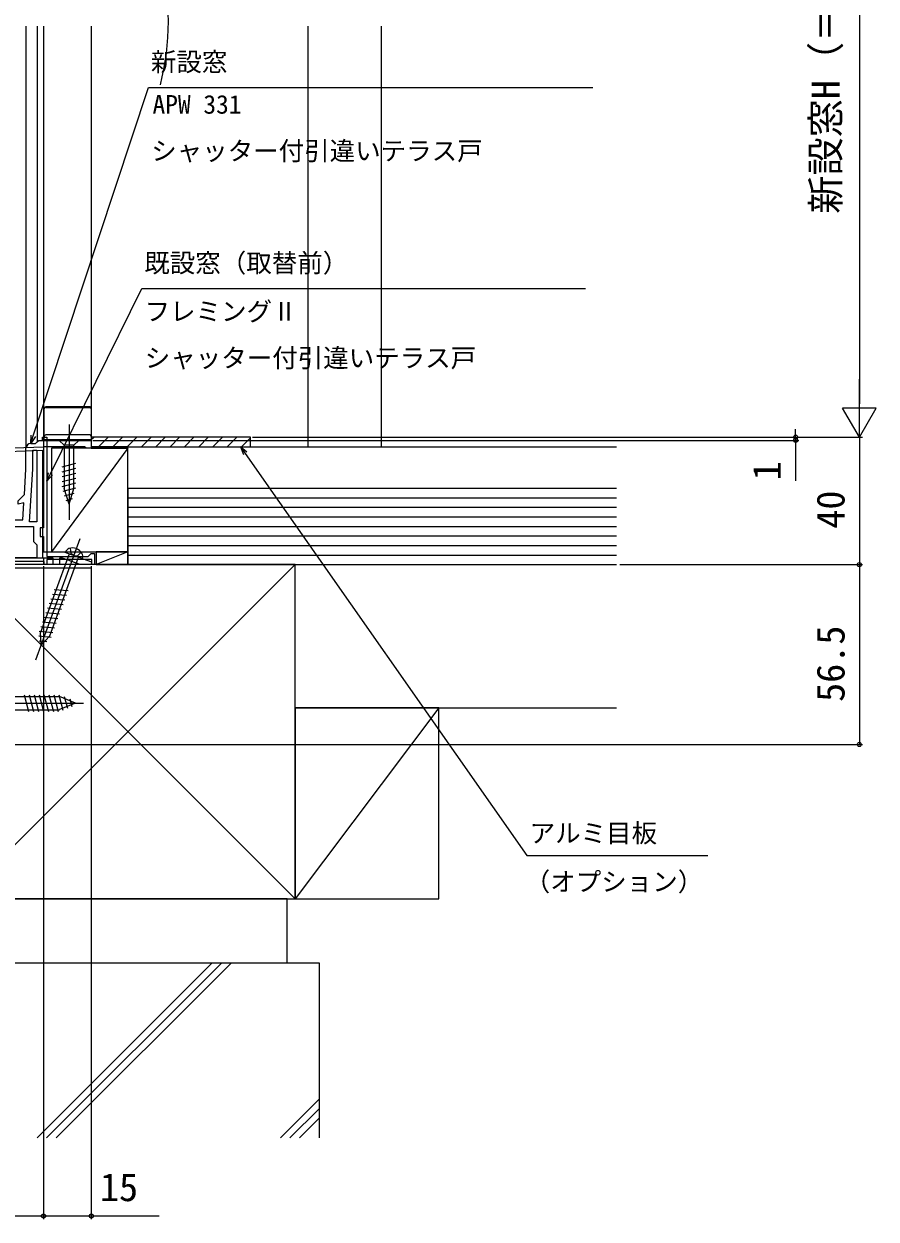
# Model space of a CAD drawing. Units: millimetres, scale not verified. Extents: x -525 to 525, y -783 to 779.
# Drawn here: x -165.1 to 102.3, y -288.4 to 86.8 of the extents above; entities that cross this region are included whole.
import ezdxf
from ezdxf.enums import TextEntityAlignment as Align

# ---------------------------------------------------------------- set-up
doc = ezdxf.new("R2010")
doc.units = ezdxf.units.MM
doc.header["$LTSCALE"] = 4
for name, color, linetype, lineweight in [('0-2_YKK_11', 7, 'Continuous', 18), ('0-3_YKK_11E', 4, 'Continuous', 18), ('0-4_YKK_12', 2, 'Continuous', 18), ('0-9_YSS_K', 3, 'Continuous', 18)]:
    doc.layers.add(name, color=color, linetype=linetype, lineweight=lineweight)
doc.layers.add('0-5_YKK_13', color=4, linetype='Continuous')
doc.layers.add('0-7_YKK_D', color=6, linetype='Continuous')
doc.styles.add('ＭＳ ゴシック', font='')
doc.styles.get('ＭＳ ゴシック').set_extended_font_data('MS Gothic')

msp = doc.modelspace()

# ---------------------------------------------------------------- linework, layer by layer
at = {"layer": '0-2_YKK_11', "color": 211}
for points in [[(-162.997, -44.95), (-161.497, -44.95), (-160.997, -44.45), (-160.497, -43.95), (-143.997, -43.95), (-143.997, -46.45), (-145.502, -46.45), (-145.797, -46.2), (-146.093, -45.95), (-158.997, -45.95), (-158.997, -71.45), (-159.997, -71.45), (-159.997, -74.15), (-158.997, -74.15), (-158.997, -78.95), (-152.652, -78.95), (-143.939, -82.121), (-144.086, -82.95), (-147.509, -82.95), (-153.004, -80.95), (-153.997, -80.95), (-153.997, -82.95), (-155.997, -82.95), (-155.997, -80.95), (-158.997, -80.95), (-158.997, -82.95), (-186.497, -82.95)], [(-181.097, -42.95), (-179.997, -42.95), (-179.997, -61.45), (-178.497, -62.95), (-178.497, -64.011), (-179.997, -63.609), (-179.997, -68.95), (-165.497, -68.95), (-165.158, -63.518), (-166.997, -64.011), (-166.997, -62.95), (-164.997, -60.95), (-164.497, -52.95), (-164.497, -46.45)]]:
    msp.add_lwpolyline(points, dxfattribs=at)
for points in [[(-161.097, -47.05), (-161.097, -69.55), (-163.431, -69.55), (-162.397, -53.016), (-162.397, -47.05)], [(-161.097, -80.85), (-179.997, -80.85), (-179.997, -71.05), (-162.097, -71.05), (-162.097, -75.75), (-161.597, -76.25), (-161.097, -76.75)]]:
    msp.add_lwpolyline(points, close=True, dxfattribs=at)
msp.add_arc((-162.997, -46.45), 1.5, 90.00001, 179.99999, dxfattribs=at)
at = {"layer": '0-3_YKK_11E'}
for points in [[(-187.172, -46.937), (-158.898, -45.95), (-158.898, -44.15), (-159.098, -43.95), (-159.298, -43.75), (-159.298, -42.95), (-157.998, -42.95), (-157.998, -80.45), (-144.998, -80.45), (-143.998, -79.45), (-142.998, -79.45), (-142.998, -82.95), (-143.798, -82.95), (-143.798, -81.35), (-157.998, -81.35), (-157.998, -82.951), (-158.798, -82.95), (-158.798, -81.95), (-170.197, -81.95)], [(-177.054, -47.785), (-185.998, -48.097), (-185.998, -80.85), (-159.198, -80.85), (-159.198, -47.161), (-170.28, -47.548)]]:
    msp.add_lwpolyline(points, dxfattribs=at)
at = {"layer": '0-4_YKK_12'}
for p, q in [((-164.497, 86.05), (-164.497, -46.45)), ((-160.997, 86.05), (-160.997, -44.45)), ((-160.997, 86.05), (-160.997, -14.45)), ((-158.997, 86.05), (-158.997, -43.95)), ((-143.997, 86.05), (-143.997, -41.95)), ((-143.997, 26.05), (-143.997, -33.45))]:
    msp.add_line(p, q, dxfattribs=at)
msp.add_arc((-199.797, 87.55), 80, 345.61765, 14.38235, dxfattribs=at)
at = {"layer": '0-5_YKK_13'}
for p, q in [((-144.497, -33.45), (-158.297, -33.45)), ((-158.297, -33.607), (-144.497, -33.607)), ((-158.797, -43.95), (-158.797, -33.95)), ((-143.997, -33.95), (-143.997, -44.45)), ((-150.997, -38.95), (-150.997, -68.95)), ((-143.997, -43.75), (-158.797, -43.75)), ((-158.797, -43.811), (-143.997, -43.811)), ((-144.497, -42.25), (-158.297, -42.25)), ((-147.897, -43.95), (-154.097, -43.95)), ((-154.097, -43.95), (-152.547, -45.5)), ((-147.897, -43.95), (-149.447, -45.5)), ((-152.547, -45.5), (-152.547, -59.034)), ((-149.447, -45.5), (-152.547, -45.5)), ((-149.447, -59.034), (-149.447, -45.5)), ((-153.097, -52.244), (-148.897, -51.119)), ((-153.097, -53.797), (-148.897, -52.671)), ((-153.097, -55.35), (-148.897, -54.224)), ((-153.097, -56.903), (-148.897, -55.777)), ((-153.097, -58.456), (-148.897, -57.33)), ((-152.839, -59.939), (-148.897, -58.883)), ((-150.997, -63.95), (-152.547, -59.034)), ((-150.997, -63.95), (-149.447, -59.034)), ((-152.387, -61.371), (-149.351, -60.558)), ((-151.936, -62.803), (-149.886, -62.254)), ((-147.601, -74.891), (-161.467, -112.988)), ((-150.635, -77.819), (-150.449, -79.456)), ((-150.953, -79.568), (-159.934, -104.243)), ((-157.021, -105.303), (-148.04, -80.629)), ((-146.818, -81.073), (-152.175, -79.124)), ((-149.496, -80.098), (-150.449, -79.456)), ((-149.496, -80.098), (-148.354, -80.219)), ((-147.159, -79.084), (-148.354, -80.219)), ((-156.666, -93.657), (-152.335, -94.036)), ((-156.135, -92.198), (-151.803, -92.577)), ((-155.604, -90.738), (-151.272, -91.117)), ((-157.728, -96.576), (-153.397, -96.954)), ((-157.197, -95.116), (-152.866, -95.495)), ((-159.322, -100.953), (-154.99, -101.332)), ((-158.791, -99.494), (-154.459, -99.873)), ((-158.26, -98.035), (-153.928, -98.414)), ((-160.384, -103.872), (-156.052, -104.251)), ((-159.757, -108.289), (-159.934, -104.243)), ((-159.853, -102.413), (-155.521, -102.792)), ((-160.435, -105.373), (-156.643, -105.705)), ((-160.369, -106.885), (-157.92, -107.099)), ((-159.757, -108.289), (-157.021, -105.303)), ((-194.397, -126.45), (-146.497, -126.45)), ((-188.997, -124.35), (-153.947, -124.35)), ((-165.064, -123.85), (-163.67, -129.05)), ((-163.511, -123.85), (-162.118, -129.05)), ((-161.958, -123.85), (-160.565, -129.05)), ((-160.405, -123.85), (-159.012, -129.05)), ((-158.852, -123.85), (-157.459, -129.05)), ((-157.299, -123.85), (-155.906, -129.05)), ((-155.746, -123.85), (-154.353, -129.05)), ((-154.193, -123.85), (-152.904, -128.663)), ((-148.997, -126.45), (-153.947, -124.4)), ((-148.997, -126.45), (-153.947, -128.5)), ((-148.997, -126.45), (-153.947, -128.5)), ((-152.491, -124.408), (-151.506, -128.084)), ((-150.744, -125.131), (-150.108, -127.505)), ((-188.997, -128.55), (-153.947, -128.55))]:
    msp.add_line(p, q, dxfattribs=at)
for centre, radius, start, end in [((-158.297, -33.95), 0.5, 90, 180), ((-158.297, -34.107), 0.5, 90, 180), ((-144.497, -33.95), 0.5, 0, 90), ((-144.497, -34.107), 0.5, 0, 90), ((-158.297, -42.75), 0.5, 90, 180), ((-144.497, -42.75), 0.5, 0, 90), ((-150.37, -79.717), 1.9, 109.34333, 161.81089), ((-149.873, -81.132), 3.4, 30.65667, 109.34333), ((-148.582, -80.367), 1.9, 338.18911, 30.65667)]:
    msp.add_arc(centre, radius, start, end, dxfattribs=at)
at = {"layer": '0-7_YKK_D'}
for p, q in [((97.003, 246.55), (97.003, -32.45)), ((97.003, -42.95), (97.003, -24.763)), ((97.003, -42.95), (91.753, -33.857)), ((102.253, -33.857), (91.753, -33.857)), ((97.003, -42.95), (102.253, -33.857)), ((77.003, -42.95), (77.003, -40.4)), ((-143.497, -43.95), (78.003, -43.95)), ((-93.458, -42.95), (98.003, -42.95)), ((-93.458, -42.95), (98.003, -42.95)), ((-93.458, -42.95), (78.003, -42.95)), ((77.003, -42.95), (77.003, -43.95)), ((77.003, -43.95), (77.003, -56.664)), ((97.003, -42.95), (97.003, -82.95)), ((-158.997, -83.45), (-158.997, -288.45)), ((-158.997, -83.45), (-158.997, -288.45)), ((-143.997, -83.45), (-143.997, -288.45)), ((21.81, -82.95), (98.003, -82.95)), ((21.81, -82.95), (98.003, -82.95)), ((97.003, -82.95), (97.003, -139.45)), ((-183.297, -139.45), (98.003, -139.45)), ((-184.997, -287.45), (-158.997, -287.45))]:
    msp.add_line(p, q, dxfattribs=at)
for points in [[(-162.997, -44.95), (-162.198, -42.529), (-126.078, 66.873), (13.396, 66.873)], [(-157.936, -56.756), (-156.808, -54.469), (-128.113, 3.734), (11.043, 3.734)], [(-161.549, -42.743), (-162.997, -44.95), (-162.847, -42.314)], [(-95.159, -47.647), (-97.181, -45.95), (-96.278, -48.431)], [(-97.181, -45.95), (-95.719, -48.039), (-7.325, -174.278), (49.412, -174.278)], [(-156.196, -54.771), (-157.936, -56.756), (-157.421, -54.166)], [(-158.997, -287.45), (-143.997, -287.45), (-122.72, -287.45)]]:
    msp.add_lwpolyline(points, dxfattribs=at)
for centre in [(77.003, -42.95), (77.003, -43.95), (97.003, -82.95), (97.003, -82.95), (97.003, -139.45), (-158.997, -287.45), (-158.997, -287.45), (-143.997, -287.45)]:
    msp.add_circle(centre, 0.637, dxfattribs=at)
at = {"layer": '0-9_YSS_K'}
for p, q in [((-75.997, -45.95), (-75.997, 86.05)), ((-52.997, 86.05), (-52.997, -45.95)), ((-143.997, -43.723), (-143.225, -42.95)), ((-141.734, -45.95), (-138.734, -42.95)), ((-137.244, -45.95), (-134.244, -42.95)), ((-132.754, -45.95), (-129.754, -42.95)), ((-128.264, -45.95), (-125.264, -42.95)), ((-123.774, -45.95), (-120.774, -42.95)), ((-119.284, -45.95), (-116.284, -42.95)), ((-114.794, -45.95), (-111.794, -42.95)), ((-110.304, -45.95), (-107.304, -42.95)), ((-105.813, -45.95), (-102.813, -42.95)), ((-101.323, -45.95), (-98.323, -42.95)), ((-96.833, -45.95), (-94.02, -43.137)), ((-132.497, -46.45), (-156.497, -78.95)), ((-132.497, -45.95), (-143.997, -46.45)), ((-132.497, -45.95), (20.81, -45.95)), ((-132.497, -58.95), (-132.497, -45.95)), ((-132.497, -58.95), (20.81, -58.95)), ((-132.497, -58.95), (-132.497, -82.95)), ((-132.497, -58.95), (20.81, -58.95)), ((-132.497, -61.95), (20.81, -61.95)), ((-132.497, -64.95), (20.81, -64.95)), ((-132.497, -67.95), (20.81, -67.95)), ((-132.497, -70.95), (20.81, -70.95)), ((-132.497, -73.95), (20.81, -73.95)), ((-132.497, -76.95), (20.81, -76.95)), ((-132.497, -78.95), (-142.497, -82.95)), ((-132.497, -79.95), (20.81, -79.95)), ((-79.997, -82.95), (-184.997, -187.95)), ((-184.997, -82.95), (-79.997, -187.95)), ((-132.497, -82.95), (20.81, -82.95)), ((-132.497, -82.95), (-79.997, -82.95)), ((-79.997, -127.95), (20.81, -127.95)), ((-34.997, -127.95), (-79.997, -187.95)), ((-192.497, -207.95), (-72.497, -207.95)), ((-161.027, -262.95), (-106.027, -207.95)), ((-158.027, -262.95), (-103.027, -207.95)), ((-155.027, -262.95), (-100.027, -207.95)), ((-72.497, -207.95), (-72.497, -262.95)), ((-84.66, -262.95), (-72.497, -250.788)), ((-81.66, -262.95), (-72.497, -253.788)), ((-78.66, -262.95), (-72.497, -256.788))]:
    msp.add_line(p, q, dxfattribs=at)
for points in [[(-93.997, -42.95), (-143.997, -42.95), (-143.997, -45.95), (-93.997, -45.95)], [(-156.497, -78.95), (-132.497, -78.95), (-132.497, -46.45), (-156.497, -46.45)], [(-143.997, -46.45), (-132.497, -46.45), (-132.497, -45.95), (-143.997, -45.95)], [(-142.497, -82.95), (-132.497, -82.95), (-132.497, -78.95), (-142.497, -78.95)], [(-184.997, -187.95), (-79.997, -187.95), (-79.997, -82.95), (-184.997, -82.95)], [(-79.997, -187.95), (-34.997, -187.95), (-34.997, -127.95), (-79.997, -127.95)], [(-182.497, -207.95), (-82.497, -207.95), (-82.497, -187.95), (-182.497, -187.95)]]:
    msp.add_lwpolyline(points, close=True, dxfattribs=at)
at = {"layer": '0-9_YSS_K', "color": 80}
msp.add_lwpolyline([(-183.997, -182.95), (-183.997, -83.95), (-143.997, -83.95)], dxfattribs=at)

# ---------------------------------------------------------------- texts
at = {"layer": '0-7_YKK_D', "style": 'ＭＳ ゴシック'}
for s, p in [('新設窓H（＝既設窓H）', (93.434, 27.175)), ('1', (75.003, -56.505)), ('40', (95.003, -71.677)), ('56.5', (95.003, -126.064))]:
    msp.add_text(s, height=8.798, rotation=90, dxfattribs=at).set_placement(p, align=Align.BOTTOM_LEFT)
for s, height, p in [('新設窓', 5.865, (-125.291, 70.181)), ('APW 331', 5.865, (-124.791, 56.848)), ('シャッター付引違いテラス戸', 5.865, (-125.2, 42.242)), ('既設窓（取替前）', 5.865, (-127.371, 7.042)), ('フレミングⅡ', 5.865, (-127.28, -8.155)), ('シャッター付引違いテラス戸', 5.865, (-127.234, -22.761)), ('アルミ目板', 5.865, (-6.451, -171.962)), ('（オプション）', 5.865, (-7.996, -187.205)), ('15', 8.798, (-141.288, -285.45))]:
    msp.add_text(s, height=height, dxfattribs=at).set_placement(p, align=Align.BOTTOM_LEFT)

doc.saveas('drawing.dxf')
